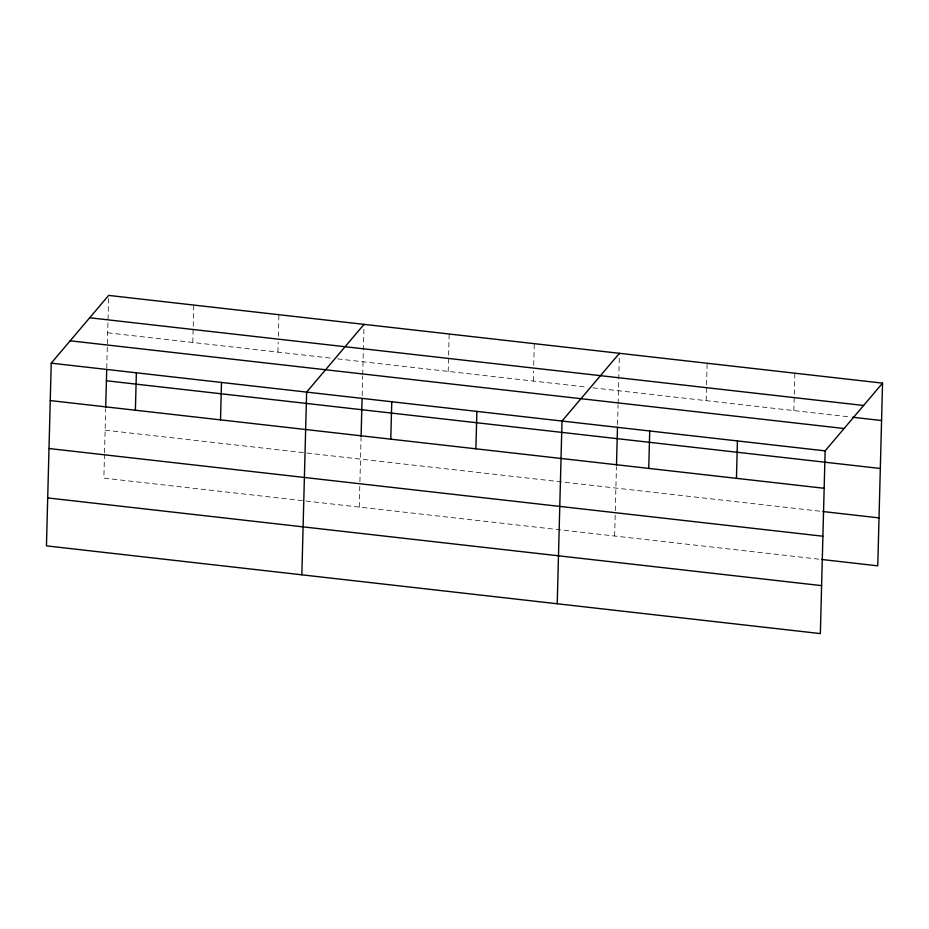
<?xml version="1.0" encoding="UTF-8"?>
<svg xmlns="http://www.w3.org/2000/svg" width="929" height="929" viewBox="0 0 929 929"><rect width="100%" height="100%" fill="white"/><g stroke="black" fill="none" stroke-linecap="round" stroke-linejoin="round"><path stroke-width="0.7" stroke-dasharray="4.64 3.48" d="M104.489 454.153L103.862 478.133L821.689 559.479M104.524 452.748L105.674 409.004M106.742 368.081L108.647 295.41M192.791 342.476L193.778 305.06M277.922 352.126L278.189 342.046M278.34 336.298L278.897 314.71M359.244 507.071L359.871 483.103M359.918 481.686L361.056 437.954M362.171 395.615L362.682 375.873M362.716 374.457L364.029 324.36M448.184 371.414L449.16 334.01M533.316 381.064L533.571 370.996M533.722 365.236L534.291 343.66M614.638 536.021L615.265 512.042M615.3 510.636L616.45 466.892M617.553 424.565L618.075 404.812M618.11 403.407L619.422 353.299M706.156 400.654L706.528 386.267M706.563 384.827L707.132 363.251M793.865 410.595L794.841 373.191M107.659 332.826L331.839 358.234M337.517 358.873L587.233 387.172M592.899 387.823L849.942 416.947M105.116 430.173L821.503 511.368"/><path stroke-width="1.39" d="M51.234 363.158L46.45 545.869L820.353 633.59L825.138 450.867L882.55 383.131L108.647 295.41L51.234 363.158L825.138 450.867M105.709 407.599L106.707 369.498M135.39 410.223L136.366 372.808M220.51 419.862L221.497 382.458M301.844 574.819L306.628 392.108L364.029 324.36M361.091 436.537L362.089 398.436M390.772 439.162L391.759 401.758M475.903 448.812L476.879 411.396M557.226 603.757L562.01 421.046L619.422 353.299M616.484 465.487L617.483 427.386M648.744 468.402L649.719 430.986M736.453 478.342L737.429 440.927M882.55 383.131L877.766 565.842L821.689 559.479M89.695 317.776L863.61 405.485M852.81 417.272L881.575 420.535M70.174 340.804L844.089 428.513M106.405 380.774L880.32 468.483M50.259 400.573L824.162 488.282M822.943 511.531L879.02 517.894M49.005 448.521L822.908 536.23M47.704 497.921L821.608 585.63"/></g></svg>
